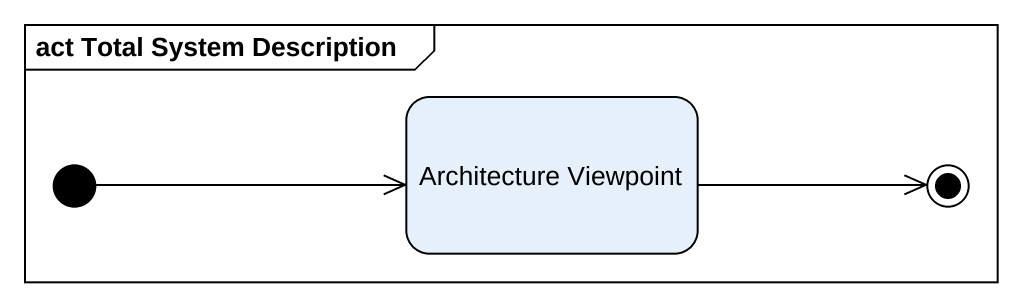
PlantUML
@startuml
mainframe act Total System Description
hide empty description
state "Architecture Viewpoint" as Architecture_Viewpoint
[*] -right-> Architecture_Viewpoint
Architecture_Viewpoint -right-> [*]
@enduml
